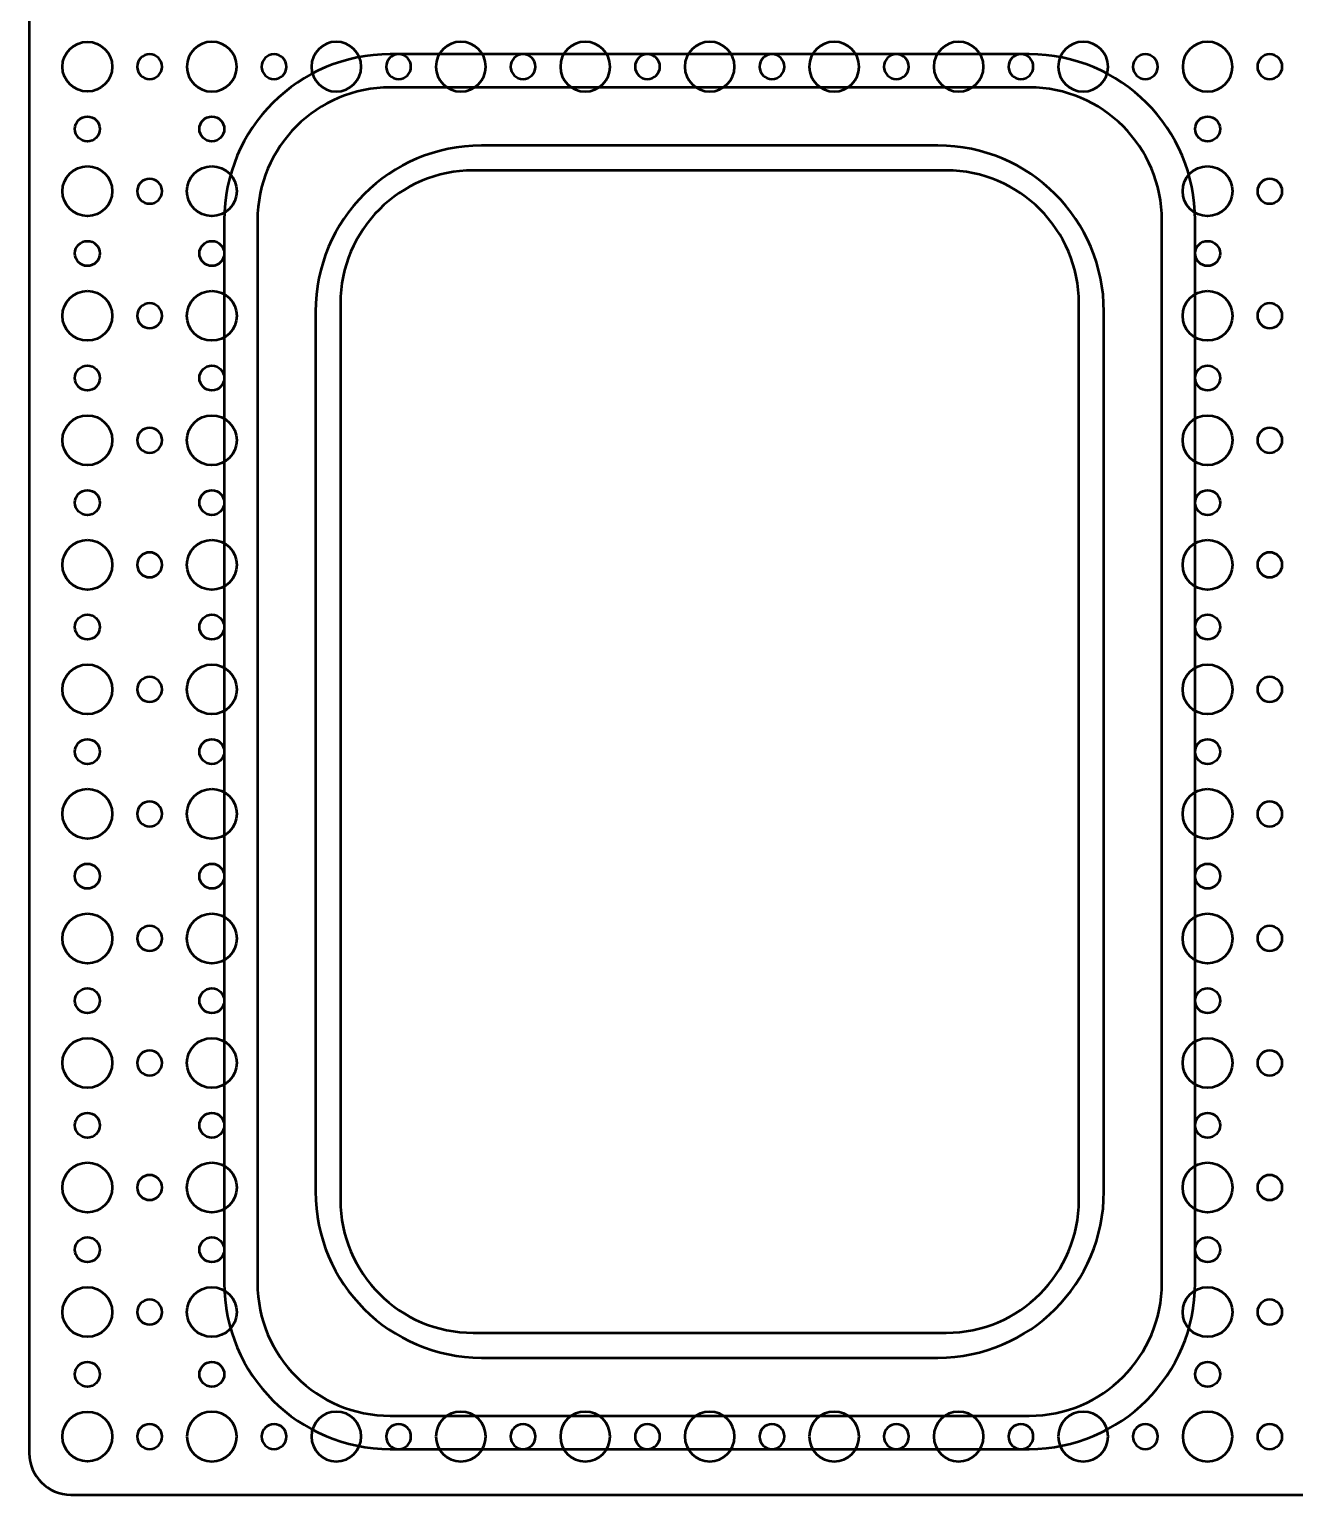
# Model space of a CAD drawing. Header units: centimetres. Extents: x -21.7 to 21.7, y -13.4 to 13.4.
# Drawn here: x -21.7 to -6.45, y -13.45 to 4.2 of the extents above; entities that cross this region are included whole.
import ezdxf

# ---------------------------------------------------------------- set-up
doc = ezdxf.new("R2010")
doc.units = ezdxf.units.CM
doc.header["$MEASUREMENT"] = 0
doc.layers.add('Layer 1', color=7, linetype='Continuous')

msp = doc.modelspace()

# ---------------------------------------------------------------- linework, layer by layer
at = {"layer": 'Layer 1', "lineweight": 53}
for centre, major_axis in [((-20.99997, 3.74999), (0, 0.30001)), ((-20.99998, 3), (0, 0.15)), ((-19.49998, 3), (0, 0.15)), ((-7.49998, 3), (0, 0.15)), ((-20.99997, 2.24999), (0, 0.30001)), ((-19.49997, 2.24999), (0, 0.30001)), ((-7.49997, 2.24999), (0, 0.30001)), ((-20.99998, 1.5), (0, 0.15)), ((-19.49998, 1.5), (0, 0.15)), ((-7.49998, 1.5), (0, 0.15)), ((-20.99997, 0.74999), (0, 0.30001)), ((-19.49997, 0.74999), (0, 0.30001)), ((-7.49997, 0.74999), (0, 0.30001)), ((-20.99998, 0), (0, 0.15)), ((-19.49998, 0), (0, 0.15)), ((-7.49998, 0), (0, 0.15)), ((-20.99997, -0.75001), (0, 0.30001)), ((-19.49997, -0.75001), (0, 0.30001)), ((-7.49997, -0.75001), (0, 0.30001)), ((-20.99998, -1.5), (0, 0.15)), ((-19.49998, -1.5), (0, 0.15)), ((-7.49998, -1.5), (0, 0.15)), ((-20.99997, -2.25001), (0, 0.30001)), ((-19.49997, -2.25001), (0, 0.30001)), ((-7.49997, -2.25001), (0, 0.30001)), ((-20.99998, -3), (0, 0.15)), ((-19.49998, -3), (0, 0.15)), ((-7.49998, -3), (0, 0.15)), ((-20.99997, -3.75001), (0, 0.30001)), ((-19.49997, -3.75001), (0, 0.30001)), ((-7.49997, -3.75001), (0, 0.30001)), ((-20.99998, -4.5), (0, 0.15)), ((-19.49998, -4.5), (0, 0.15)), ((-7.49998, -4.5), (0, 0.15)), ((-20.99997, -5.25001), (0, 0.30001)), ((-19.49997, -5.25001), (0, 0.30001)), ((-7.49997, -5.25001), (0, 0.30001)), ((-20.99998, -6), (0, 0.15)), ((-19.49998, -6), (0, 0.15)), ((-7.49998, -6), (0, 0.15)), ((-20.99997, -6.75001), (0, 0.30001)), ((-19.49997, -6.75001), (0, 0.30001)), ((-7.49997, -6.75001), (0, 0.30001)), ((-20.99998, -7.5), (0, 0.15)), ((-19.49998, -7.5), (0, 0.15)), ((-7.49998, -7.5), (0, 0.15)), ((-20.99997, -8.25001), (0, 0.30001)), ((-19.49997, -8.25001), (0, 0.30001)), ((-7.49997, -8.25001), (0, 0.30001)), ((-20.99998, -9), (0, 0.15)), ((-19.49998, -9), (0, 0.15)), ((-7.49998, -9), (0, 0.15)), ((-20.99997, -9.75001), (0, 0.30001)), ((-19.49997, -9.75001), (0, 0.30001)), ((-7.49997, -9.75001), (0, 0.30001)), ((-20.99998, -10.5), (0, 0.15)), ((-19.49998, -10.5), (0, 0.15)), ((-7.49998, -10.5), (0, 0.15)), ((-20.99997, -11.25001), (0, 0.30001)), ((-19.49997, -11.25001), (0, 0.30001)), ((-7.49997, -11.25001), (0, 0.30001)), ((-20.99998, -12), (0, 0.15)), ((-19.49998, -12), (0, 0.15)), ((-7.49998, -12), (0, 0.15)), ((-20.99997, -12.75001), (0, 0.30001))]:
    msp.add_ellipse(centre, major_axis=major_axis, ratio=1, dxfattribs=at)
for points, knots in [([(-21.7, -12.95), (-21.7, -12.95), (-21.7, 12.95), (-21.7, 12.95), (-21.7, 12.95), (-21.7, 13.22614), (-21.47614, 13.45), (-21.2, 13.45), (-21.2, 13.45), (-21.2, 13.45), (-18.25, 13.45), (-18.25, 13.45), (-18.25, 13.45), (-18.25, 13.45), (-18.25, 8.2), (-18.25, 8.2), (-18.25, 8.2), (-18.25, 7.09543), (-17.35456, 6.2), (-16.25, 6.2), (-16.25, 6.2), (-16.25, 6.2), (-10.75, 6.2), (-10.75, 6.2), (-10.75, 6.2), (-9.64544, 6.2), (-8.75, 7.09543), (-8.75, 8.2), (-8.75, 8.2), (-8.75, 8.2), (-8.75, 13.45), (-8.75, 13.45), (-8.75, 13.45), (-8.75, 13.45), (-4.75, 13.45), (-4.75, 13.45), (-4.75, 13.45), (-4.75, 13.45), (-4.75, 8.2), (-4.75, 8.2), (-4.75, 8.2), (-4.75, 7.09543), (-3.85456, 6.2), (-2.75, 6.2), (-2.75, 6.2), (-2.75, 6.2), (2.75, 6.2), (2.75, 6.2), (2.75, 6.2), (3.85456, 6.2), (4.75, 7.09543), (4.75, 8.2), (4.75, 8.2), (4.75, 8.2), (4.75, 13.45), (4.75, 13.45), (4.75, 13.45), (4.75, 13.45), (8.75, 13.45), (8.75, 13.45), (8.75, 13.45), (8.75, 13.45), (8.75, 8.2), (8.75, 8.2), (8.75, 8.2), (8.75, 7.09543), (9.64544, 6.2), (10.75, 6.2), (10.75, 6.2), (10.75, 6.2), (16.25, 6.2), (16.25, 6.2), (16.25, 6.2), (17.35456, 6.2), (18.25, 7.09543), (18.25, 8.2), (18.25, 8.2), (18.25, 8.2), (18.25, 13.45), (18.25, 13.45), (18.25, 13.45), (18.25, 13.45), (21.2, 13.45), (21.2, 13.45), (21.2, 13.45), (21.47614, 13.45), (21.7, 13.22614), (21.7, 12.95), (21.7, 12.95), (21.7, 12.95), (21.7, -12.95), (21.7, -12.95), (21.7, -12.95), (21.7, -13.22614), (21.47614, -13.45), (21.2, -13.45), (21.2, -13.45), (21.2, -13.45), (-21.2, -13.45), (-21.2, -13.45), (-21.2, -13.45), (-21.47614, -13.45), (-21.7, -13.22614), (-21.7, -12.95)], [0, 0, 0, 0, 0.03703704, 0.03703704, 0.03703704, 0.03703704, 0.07407407, 0.07407407, 0.07407407, 0.07407407, 0.11111111, 0.11111111, 0.11111111, 0.11111111, 0.14814815, 0.14814815, 0.14814815, 0.14814815, 0.18518519, 0.18518519, 0.18518519, 0.18518519, 0.22222222, 0.22222222, 0.22222222, 0.22222222, 0.25925926, 0.25925926, 0.25925926, 0.25925926, 0.2962963, 0.2962963, 0.2962963, 0.2962963, 0.33333333, 0.33333333, 0.33333333, 0.33333333, 0.37037037, 0.37037037, 0.37037037, 0.37037037, 0.40740741, 0.40740741, 0.40740741, 0.40740741, 0.44444444, 0.44444444, 0.44444444, 0.44444444, 0.48148148, 0.48148148, 0.48148148, 0.48148148, 0.51851852, 0.51851852, 0.51851852, 0.51851852, 0.55555556, 0.55555556, 0.55555556, 0.55555556, 0.59259259, 0.59259259, 0.59259259, 0.59259259, 0.62962963, 0.62962963, 0.62962963, 0.62962963, 0.66666667, 0.66666667, 0.66666667, 0.66666667, 0.7037037, 0.7037037, 0.7037037, 0.7037037, 0.74074074, 0.74074074, 0.74074074, 0.74074074, 0.77777778, 0.77777778, 0.77777778, 0.77777778, 0.81481481, 0.81481481, 0.81481481, 0.81481481, 0.85185185, 0.85185185, 0.85185185, 0.85185185, 0.88888889, 0.88888889, 0.88888889, 0.88888889, 0.92592593, 0.92592593, 0.92592593, 0.92592593, 1, 1, 1, 1]), ([(-20.39998, 3.75), (-20.39998, 3.83284), (-20.33282, 3.9), (-20.24998, 3.9), (-20.24998, 3.9), (-20.16714, 3.9), (-20.09998, 3.83284), (-20.09998, 3.75), (-20.09998, 3.75), (-20.09998, 3.66716), (-20.16714, 3.6), (-20.24998, 3.6), (-20.24998, 3.6), (-20.33282, 3.6), (-20.39998, 3.66716), (-20.39998, 3.75)], [0, 0, 0, 0, 0.2, 0.2, 0.2, 0.2, 0.4, 0.4, 0.4, 0.4, 0.6, 0.6, 0.6, 0.6, 1, 1, 1, 1]), ([(-19.79998, 3.75), (-19.79998, 3.91569), (-19.66567, 4.05), (-19.49998, 4.05), (-19.49998, 4.05), (-19.33429, 4.05), (-19.19998, 3.91569), (-19.19998, 3.75), (-19.19998, 3.75), (-19.19998, 3.58431), (-19.33429, 3.45), (-19.49998, 3.45), (-19.49998, 3.45), (-19.66567, 3.45), (-19.79998, 3.58431), (-19.79998, 3.75)], [0, 0, 0, 0, 0.2, 0.2, 0.2, 0.2, 0.4, 0.4, 0.4, 0.4, 0.6, 0.6, 0.6, 0.6, 1, 1, 1, 1]), ([(-18.89998, 3.75), (-18.89998, 3.83284), (-18.83282, 3.9), (-18.74998, 3.9), (-18.74998, 3.9), (-18.66714, 3.9), (-18.59998, 3.83284), (-18.59998, 3.75), (-18.59998, 3.75), (-18.59998, 3.66716), (-18.66714, 3.6), (-18.74998, 3.6), (-18.74998, 3.6), (-18.83282, 3.6), (-18.89998, 3.66716), (-18.89998, 3.75)], [0, 0, 0, 0, 0.2, 0.2, 0.2, 0.2, 0.4, 0.4, 0.4, 0.4, 0.6, 0.6, 0.6, 0.6, 1, 1, 1, 1]), ([(-18.29998, 3.75), (-18.29998, 3.91569), (-18.16567, 4.05), (-17.99998, 4.05), (-17.99998, 4.05), (-17.83429, 4.05), (-17.69998, 3.91569), (-17.69998, 3.75), (-17.69998, 3.75), (-17.69998, 3.58431), (-17.83429, 3.45), (-17.99998, 3.45), (-17.99998, 3.45), (-18.16567, 3.45), (-18.29998, 3.58431), (-18.29998, 3.75)], [0, 0, 0, 0, 0.2, 0.2, 0.2, 0.2, 0.4, 0.4, 0.4, 0.4, 0.6, 0.6, 0.6, 0.6, 1, 1, 1, 1]), ([(-17.39998, 3.75), (-17.39998, 3.83284), (-17.33282, 3.9), (-17.24998, 3.9), (-17.24998, 3.9), (-17.16714, 3.9), (-17.09998, 3.83284), (-17.09998, 3.75), (-17.09998, 3.75), (-17.09998, 3.66716), (-17.16714, 3.6), (-17.24998, 3.6), (-17.24998, 3.6), (-17.33282, 3.6), (-17.39998, 3.66716), (-17.39998, 3.75)], [0, 0, 0, 0, 0.2, 0.2, 0.2, 0.2, 0.4, 0.4, 0.4, 0.4, 0.6, 0.6, 0.6, 0.6, 1, 1, 1, 1]), ([(-16.79998, 3.75), (-16.79998, 3.91569), (-16.66567, 4.05), (-16.49998, 4.05), (-16.49998, 4.05), (-16.33429, 4.05), (-16.19998, 3.91569), (-16.19998, 3.75), (-16.19998, 3.75), (-16.19998, 3.58431), (-16.33429, 3.45), (-16.49998, 3.45), (-16.49998, 3.45), (-16.66567, 3.45), (-16.79998, 3.58431), (-16.79998, 3.75)], [0, 0, 0, 0, 0.2, 0.2, 0.2, 0.2, 0.4, 0.4, 0.4, 0.4, 0.6, 0.6, 0.6, 0.6, 1, 1, 1, 1]), ([(-15.89998, 3.75), (-15.89998, 3.83284), (-15.83282, 3.9), (-15.74998, 3.9), (-15.74998, 3.9), (-15.66714, 3.9), (-15.59998, 3.83284), (-15.59998, 3.75), (-15.59998, 3.75), (-15.59998, 3.66716), (-15.66714, 3.6), (-15.74998, 3.6), (-15.74998, 3.6), (-15.83282, 3.6), (-15.89998, 3.66716), (-15.89998, 3.75)], [0, 0, 0, 0, 0.2, 0.2, 0.2, 0.2, 0.4, 0.4, 0.4, 0.4, 0.6, 0.6, 0.6, 0.6, 1, 1, 1, 1]), ([(-15.29998, 3.75), (-15.29998, 3.91569), (-15.16567, 4.05), (-14.99998, 4.05), (-14.99998, 4.05), (-14.83429, 4.05), (-14.69998, 3.91569), (-14.69998, 3.75), (-14.69998, 3.75), (-14.69998, 3.58431), (-14.83429, 3.45), (-14.99998, 3.45), (-14.99998, 3.45), (-15.16567, 3.45), (-15.29998, 3.58431), (-15.29998, 3.75)], [0, 0, 0, 0, 0.2, 0.2, 0.2, 0.2, 0.4, 0.4, 0.4, 0.4, 0.6, 0.6, 0.6, 0.6, 1, 1, 1, 1]), ([(-14.39998, 3.75), (-14.39998, 3.83284), (-14.33282, 3.9), (-14.24998, 3.9), (-14.24998, 3.9), (-14.16714, 3.9), (-14.09998, 3.83284), (-14.09998, 3.75), (-14.09998, 3.75), (-14.09998, 3.66716), (-14.16714, 3.6), (-14.24998, 3.6), (-14.24998, 3.6), (-14.33282, 3.6), (-14.39998, 3.66716), (-14.39998, 3.75)], [0, 0, 0, 0, 0.2, 0.2, 0.2, 0.2, 0.4, 0.4, 0.4, 0.4, 0.6, 0.6, 0.6, 0.6, 1, 1, 1, 1]), ([(-13.79998, 3.75), (-13.79998, 3.91569), (-13.66567, 4.05), (-13.49998, 4.05), (-13.49998, 4.05), (-13.33429, 4.05), (-13.19998, 3.91569), (-13.19998, 3.75), (-13.19998, 3.75), (-13.19998, 3.58431), (-13.33429, 3.45), (-13.49998, 3.45), (-13.49998, 3.45), (-13.66567, 3.45), (-13.79998, 3.58431), (-13.79998, 3.75)], [0, 0, 0, 0, 0.2, 0.2, 0.2, 0.2, 0.4, 0.4, 0.4, 0.4, 0.6, 0.6, 0.6, 0.6, 1, 1, 1, 1]), ([(-12.89998, 3.75), (-12.89998, 3.83284), (-12.83282, 3.9), (-12.74998, 3.9), (-12.74998, 3.9), (-12.66714, 3.9), (-12.59998, 3.83284), (-12.59998, 3.75), (-12.59998, 3.75), (-12.59998, 3.66716), (-12.66714, 3.6), (-12.74998, 3.6), (-12.74998, 3.6), (-12.83282, 3.6), (-12.89998, 3.66716), (-12.89998, 3.75)], [0, 0, 0, 0, 0.2, 0.2, 0.2, 0.2, 0.4, 0.4, 0.4, 0.4, 0.6, 0.6, 0.6, 0.6, 1, 1, 1, 1]), ([(-12.29998, 3.75), (-12.29998, 3.91569), (-12.16567, 4.05), (-11.99998, 4.05), (-11.99998, 4.05), (-11.83429, 4.05), (-11.69998, 3.91569), (-11.69998, 3.75), (-11.69998, 3.75), (-11.69998, 3.58431), (-11.83429, 3.45), (-11.99998, 3.45), (-11.99998, 3.45), (-12.16567, 3.45), (-12.29998, 3.58431), (-12.29998, 3.75)], [0, 0, 0, 0, 0.2, 0.2, 0.2, 0.2, 0.4, 0.4, 0.4, 0.4, 0.6, 0.6, 0.6, 0.6, 1, 1, 1, 1]), ([(-11.39998, 3.75), (-11.39998, 3.83284), (-11.33282, 3.9), (-11.24998, 3.9), (-11.24998, 3.9), (-11.16714, 3.9), (-11.09998, 3.83284), (-11.09998, 3.75), (-11.09998, 3.75), (-11.09998, 3.66716), (-11.16714, 3.6), (-11.24998, 3.6), (-11.24998, 3.6), (-11.33282, 3.6), (-11.39998, 3.66716), (-11.39998, 3.75)], [0, 0, 0, 0, 0.2, 0.2, 0.2, 0.2, 0.4, 0.4, 0.4, 0.4, 0.6, 0.6, 0.6, 0.6, 1, 1, 1, 1]), ([(-10.79998, 3.75), (-10.79998, 3.91569), (-10.66567, 4.05), (-10.49998, 4.05), (-10.49998, 4.05), (-10.33429, 4.05), (-10.19998, 3.91569), (-10.19998, 3.75), (-10.19998, 3.75), (-10.19998, 3.58431), (-10.33429, 3.45), (-10.49998, 3.45), (-10.49998, 3.45), (-10.66567, 3.45), (-10.79998, 3.58431), (-10.79998, 3.75)], [0, 0, 0, 0, 0.2, 0.2, 0.2, 0.2, 0.4, 0.4, 0.4, 0.4, 0.6, 0.6, 0.6, 0.6, 1, 1, 1, 1]), ([(-9.89998, 3.75), (-9.89998, 3.83284), (-9.83282, 3.9), (-9.74998, 3.9), (-9.74998, 3.9), (-9.66714, 3.9), (-9.59998, 3.83284), (-9.59998, 3.75), (-9.59998, 3.75), (-9.59998, 3.66716), (-9.66714, 3.6), (-9.74998, 3.6), (-9.74998, 3.6), (-9.83282, 3.6), (-9.89998, 3.66716), (-9.89998, 3.75)], [0, 0, 0, 0, 0.2, 0.2, 0.2, 0.2, 0.4, 0.4, 0.4, 0.4, 0.6, 0.6, 0.6, 0.6, 1, 1, 1, 1]), ([(-9.29998, 3.75), (-9.29998, 3.91569), (-9.16567, 4.05), (-8.99998, 4.05), (-8.99998, 4.05), (-8.83429, 4.05), (-8.69998, 3.91569), (-8.69998, 3.75), (-8.69998, 3.75), (-8.69998, 3.58431), (-8.83429, 3.45), (-8.99998, 3.45), (-8.99998, 3.45), (-9.16567, 3.45), (-9.29998, 3.58431), (-9.29998, 3.75)], [0, 0, 0, 0, 0.2, 0.2, 0.2, 0.2, 0.4, 0.4, 0.4, 0.4, 0.6, 0.6, 0.6, 0.6, 1, 1, 1, 1]), ([(-8.39998, 3.75), (-8.39998, 3.83284), (-8.33282, 3.9), (-8.24998, 3.9), (-8.24998, 3.9), (-8.16714, 3.9), (-8.09998, 3.83284), (-8.09998, 3.75), (-8.09998, 3.75), (-8.09998, 3.66716), (-8.16714, 3.6), (-8.24998, 3.6), (-8.24998, 3.6), (-8.33282, 3.6), (-8.39998, 3.66716), (-8.39998, 3.75)], [0, 0, 0, 0, 0.2, 0.2, 0.2, 0.2, 0.4, 0.4, 0.4, 0.4, 0.6, 0.6, 0.6, 0.6, 1, 1, 1, 1]), ([(-7.79998, 3.75), (-7.79998, 3.91569), (-7.66567, 4.05), (-7.49998, 4.05), (-7.49998, 4.05), (-7.33429, 4.05), (-7.19998, 3.91569), (-7.19998, 3.75), (-7.19998, 3.75), (-7.19998, 3.58431), (-7.33429, 3.45), (-7.49998, 3.45), (-7.49998, 3.45), (-7.66567, 3.45), (-7.79998, 3.58431), (-7.79998, 3.75)], [0, 0, 0, 0, 0.2, 0.2, 0.2, 0.2, 0.4, 0.4, 0.4, 0.4, 0.6, 0.6, 0.6, 0.6, 1, 1, 1, 1]), ([(-6.89998, 3.75), (-6.89998, 3.83284), (-6.83282, 3.9), (-6.74998, 3.9), (-6.74998, 3.9), (-6.66714, 3.9), (-6.59998, 3.83284), (-6.59998, 3.75), (-6.59998, 3.75), (-6.59998, 3.66716), (-6.66714, 3.6), (-6.74998, 3.6), (-6.74998, 3.6), (-6.83282, 3.6), (-6.89998, 3.66716), (-6.89998, 3.75)], [0, 0, 0, 0, 0.2, 0.2, 0.2, 0.2, 0.4, 0.4, 0.4, 0.4, 0.6, 0.6, 0.6, 0.6, 1, 1, 1, 1]), ([(-10.75, -11.8), (-10.75, -11.8), (-16.25, -11.8), (-16.25, -11.8), (-16.25, -11.8), (-17.35456, -11.8), (-18.25, -10.90457), (-18.25, -9.8), (-18.25, -9.8), (-18.25, -9.8), (-18.25, 0.8), (-18.25, 0.8), (-18.25, 0.8), (-18.25, 1.90457), (-17.35456, 2.8), (-16.25, 2.8), (-16.25, 2.8), (-16.25, 2.8), (-10.75, 2.8), (-10.75, 2.8), (-10.75, 2.8), (-9.64544, 2.8), (-8.75, 1.90457), (-8.75, 0.8), (-8.75, 0.8), (-8.75, 0.8), (-8.75, -9.8), (-8.75, -9.8), (-8.75, -9.8), (-8.75, -10.90457), (-9.64544, -11.8), (-10.75, -11.8)], [0, 0, 0, 0, 0.11111111, 0.11111111, 0.11111111, 0.11111111, 0.22222222, 0.22222222, 0.22222222, 0.22222222, 0.33333333, 0.33333333, 0.33333333, 0.33333333, 0.44444444, 0.44444444, 0.44444444, 0.44444444, 0.55555556, 0.55555556, 0.55555556, 0.55555556, 0.66666667, 0.66666667, 0.66666667, 0.66666667, 0.77777778, 0.77777778, 0.77777778, 0.77777778, 1, 1, 1, 1]), ([(-20.24998, 2.1), (-20.33282, 2.1), (-20.39998, 2.16716), (-20.39998, 2.25), (-20.39998, 2.25), (-20.39998, 2.33284), (-20.33282, 2.4), (-20.24998, 2.4), (-20.24998, 2.4), (-20.16714, 2.4), (-20.09998, 2.33284), (-20.09998, 2.25), (-20.09998, 2.25), (-20.09998, 2.16716), (-20.16714, 2.1), (-20.24998, 2.1)], [0, 0, 0, 0, 0.2, 0.2, 0.2, 0.2, 0.4, 0.4, 0.4, 0.4, 0.6, 0.6, 0.6, 0.6, 1, 1, 1, 1]), ([(-6.74998, 2.1), (-6.83282, 2.1), (-6.89998, 2.16716), (-6.89998, 2.25), (-6.89998, 2.25), (-6.89998, 2.33284), (-6.83282, 2.4), (-6.74998, 2.4), (-6.74998, 2.4), (-6.66714, 2.4), (-6.59998, 2.33284), (-6.59998, 2.25), (-6.59998, 2.25), (-6.59998, 2.16716), (-6.66714, 2.1), (-6.74998, 2.1)], [0, 0, 0, 0, 0.2, 0.2, 0.2, 0.2, 0.4, 0.4, 0.4, 0.4, 0.6, 0.6, 0.6, 0.6, 1, 1, 1, 1]), ([(-20.24998, 0.6), (-20.33282, 0.6), (-20.39998, 0.66716), (-20.39998, 0.75), (-20.39998, 0.75), (-20.39998, 0.83284), (-20.33282, 0.9), (-20.24998, 0.9), (-20.24998, 0.9), (-20.16714, 0.9), (-20.09998, 0.83284), (-20.09998, 0.75), (-20.09998, 0.75), (-20.09998, 0.66716), (-20.16714, 0.6), (-20.24998, 0.6)], [0, 0, 0, 0, 0.2, 0.2, 0.2, 0.2, 0.4, 0.4, 0.4, 0.4, 0.6, 0.6, 0.6, 0.6, 1, 1, 1, 1]), ([(-6.74998, 0.6), (-6.83282, 0.6), (-6.89998, 0.66716), (-6.89998, 0.75), (-6.89998, 0.75), (-6.89998, 0.83284), (-6.83282, 0.9), (-6.74998, 0.9), (-6.74998, 0.9), (-6.66714, 0.9), (-6.59998, 0.83284), (-6.59998, 0.75), (-6.59998, 0.75), (-6.59998, 0.66716), (-6.66714, 0.6), (-6.74998, 0.6)], [0, 0, 0, 0, 0.2, 0.2, 0.2, 0.2, 0.4, 0.4, 0.4, 0.4, 0.6, 0.6, 0.6, 0.6, 1, 1, 1, 1]), ([(-20.24998, -0.9), (-20.33282, -0.9), (-20.39998, -0.83284), (-20.39998, -0.75), (-20.39998, -0.75), (-20.39998, -0.66716), (-20.33282, -0.6), (-20.24998, -0.6), (-20.24998, -0.6), (-20.16714, -0.6), (-20.09998, -0.66716), (-20.09998, -0.75), (-20.09998, -0.75), (-20.09998, -0.83284), (-20.16714, -0.9), (-20.24998, -0.9)], [0, 0, 0, 0, 0.2, 0.2, 0.2, 0.2, 0.4, 0.4, 0.4, 0.4, 0.6, 0.6, 0.6, 0.6, 1, 1, 1, 1]), ([(-6.74998, -0.9), (-6.83282, -0.9), (-6.89998, -0.83284), (-6.89998, -0.75), (-6.89998, -0.75), (-6.89998, -0.66716), (-6.83282, -0.6), (-6.74998, -0.6), (-6.74998, -0.6), (-6.66714, -0.6), (-6.59998, -0.66716), (-6.59998, -0.75), (-6.59998, -0.75), (-6.59998, -0.83284), (-6.66714, -0.9), (-6.74998, -0.9)], [0, 0, 0, 0, 0.2, 0.2, 0.2, 0.2, 0.4, 0.4, 0.4, 0.4, 0.6, 0.6, 0.6, 0.6, 1, 1, 1, 1]), ([(-20.24998, -2.4), (-20.33282, -2.4), (-20.39998, -2.33284), (-20.39998, -2.25), (-20.39998, -2.25), (-20.39998, -2.16716), (-20.33282, -2.1), (-20.24998, -2.1), (-20.24998, -2.1), (-20.16714, -2.1), (-20.09998, -2.16716), (-20.09998, -2.25), (-20.09998, -2.25), (-20.09998, -2.33284), (-20.16714, -2.4), (-20.24998, -2.4)], [0, 0, 0, 0, 0.2, 0.2, 0.2, 0.2, 0.4, 0.4, 0.4, 0.4, 0.6, 0.6, 0.6, 0.6, 1, 1, 1, 1]), ([(-6.74998, -2.4), (-6.83282, -2.4), (-6.89998, -2.33284), (-6.89998, -2.25), (-6.89998, -2.25), (-6.89998, -2.16716), (-6.83282, -2.1), (-6.74998, -2.1), (-6.74998, -2.1), (-6.66714, -2.1), (-6.59998, -2.16716), (-6.59998, -2.25), (-6.59998, -2.25), (-6.59998, -2.33284), (-6.66714, -2.4), (-6.74998, -2.4)], [0, 0, 0, 0, 0.2, 0.2, 0.2, 0.2, 0.4, 0.4, 0.4, 0.4, 0.6, 0.6, 0.6, 0.6, 1, 1, 1, 1]), ([(-20.24998, -3.9), (-20.33282, -3.9), (-20.39998, -3.83284), (-20.39998, -3.75), (-20.39998, -3.75), (-20.39998, -3.66716), (-20.33282, -3.6), (-20.24998, -3.6), (-20.24998, -3.6), (-20.16714, -3.6), (-20.09998, -3.66716), (-20.09998, -3.75), (-20.09998, -3.75), (-20.09998, -3.83284), (-20.16714, -3.9), (-20.24998, -3.9)], [0, 0, 0, 0, 0.2, 0.2, 0.2, 0.2, 0.4, 0.4, 0.4, 0.4, 0.6, 0.6, 0.6, 0.6, 1, 1, 1, 1]), ([(-6.74998, -3.9), (-6.83282, -3.9), (-6.89998, -3.83284), (-6.89998, -3.75), (-6.89998, -3.75), (-6.89998, -3.66716), (-6.83282, -3.6), (-6.74998, -3.6), (-6.74998, -3.6), (-6.66714, -3.6), (-6.59998, -3.66716), (-6.59998, -3.75), (-6.59998, -3.75), (-6.59998, -3.83284), (-6.66714, -3.9), (-6.74998, -3.9)], [0, 0, 0, 0, 0.2, 0.2, 0.2, 0.2, 0.4, 0.4, 0.4, 0.4, 0.6, 0.6, 0.6, 0.6, 1, 1, 1, 1]), ([(-20.24998, -5.4), (-20.33282, -5.4), (-20.39998, -5.33284), (-20.39998, -5.25), (-20.39998, -5.25), (-20.39998, -5.16716), (-20.33282, -5.1), (-20.24998, -5.1), (-20.24998, -5.1), (-20.16714, -5.1), (-20.09998, -5.16716), (-20.09998, -5.25), (-20.09998, -5.25), (-20.09998, -5.33284), (-20.16714, -5.4), (-20.24998, -5.4)], [0, 0, 0, 0, 0.2, 0.2, 0.2, 0.2, 0.4, 0.4, 0.4, 0.4, 0.6, 0.6, 0.6, 0.6, 1, 1, 1, 1]), ([(-6.74998, -5.4), (-6.83282, -5.4), (-6.89998, -5.33284), (-6.89998, -5.25), (-6.89998, -5.25), (-6.89998, -5.16716), (-6.83282, -5.1), (-6.74998, -5.1), (-6.74998, -5.1), (-6.66714, -5.1), (-6.59998, -5.16716), (-6.59998, -5.25), (-6.59998, -5.25), (-6.59998, -5.33284), (-6.66714, -5.4), (-6.74998, -5.4)], [0, 0, 0, 0, 0.2, 0.2, 0.2, 0.2, 0.4, 0.4, 0.4, 0.4, 0.6, 0.6, 0.6, 0.6, 1, 1, 1, 1]), ([(-20.24998, -6.9), (-20.33282, -6.9), (-20.39998, -6.83284), (-20.39998, -6.75), (-20.39998, -6.75), (-20.39998, -6.66716), (-20.33282, -6.6), (-20.24998, -6.6), (-20.24998, -6.6), (-20.16714, -6.6), (-20.09998, -6.66716), (-20.09998, -6.75), (-20.09998, -6.75), (-20.09998, -6.83284), (-20.16714, -6.9), (-20.24998, -6.9)], [0, 0, 0, 0, 0.2, 0.2, 0.2, 0.2, 0.4, 0.4, 0.4, 0.4, 0.6, 0.6, 0.6, 0.6, 1, 1, 1, 1]), ([(-6.74998, -6.9), (-6.83282, -6.9), (-6.89998, -6.83284), (-6.89998, -6.75), (-6.89998, -6.75), (-6.89998, -6.66716), (-6.83282, -6.6), (-6.74998, -6.6), (-6.74998, -6.6), (-6.66714, -6.6), (-6.59998, -6.66716), (-6.59998, -6.75), (-6.59998, -6.75), (-6.59998, -6.83284), (-6.66714, -6.9), (-6.74998, -6.9)], [0, 0, 0, 0, 0.2, 0.2, 0.2, 0.2, 0.4, 0.4, 0.4, 0.4, 0.6, 0.6, 0.6, 0.6, 1, 1, 1, 1]), ([(-20.24998, -8.4), (-20.33282, -8.4), (-20.39998, -8.33284), (-20.39998, -8.25), (-20.39998, -8.25), (-20.39998, -8.16716), (-20.33282, -8.1), (-20.24998, -8.1), (-20.24998, -8.1), (-20.16714, -8.1), (-20.09998, -8.16716), (-20.09998, -8.25), (-20.09998, -8.25), (-20.09998, -8.33284), (-20.16714, -8.4), (-20.24998, -8.4)], [0, 0, 0, 0, 0.2, 0.2, 0.2, 0.2, 0.4, 0.4, 0.4, 0.4, 0.6, 0.6, 0.6, 0.6, 1, 1, 1, 1]), ([(-6.74998, -8.4), (-6.83282, -8.4), (-6.89998, -8.33284), (-6.89998, -8.25), (-6.89998, -8.25), (-6.89998, -8.16716), (-6.83282, -8.1), (-6.74998, -8.1), (-6.74998, -8.1), (-6.66714, -8.1), (-6.59998, -8.16716), (-6.59998, -8.25), (-6.59998, -8.25), (-6.59998, -8.33284), (-6.66714, -8.4), (-6.74998, -8.4)], [0, 0, 0, 0, 0.2, 0.2, 0.2, 0.2, 0.4, 0.4, 0.4, 0.4, 0.6, 0.6, 0.6, 0.6, 1, 1, 1, 1]), ([(-20.24998, -9.9), (-20.33282, -9.9), (-20.39998, -9.83284), (-20.39998, -9.75), (-20.39998, -9.75), (-20.39998, -9.66716), (-20.33282, -9.6), (-20.24998, -9.6), (-20.24998, -9.6), (-20.16714, -9.6), (-20.09998, -9.66716), (-20.09998, -9.75), (-20.09998, -9.75), (-20.09998, -9.83284), (-20.16714, -9.9), (-20.24998, -9.9)], [0, 0, 0, 0, 0.2, 0.2, 0.2, 0.2, 0.4, 0.4, 0.4, 0.4, 0.6, 0.6, 0.6, 0.6, 1, 1, 1, 1]), ([(-6.74998, -9.9), (-6.83282, -9.9), (-6.89998, -9.83284), (-6.89998, -9.75), (-6.89998, -9.75), (-6.89998, -9.66716), (-6.83282, -9.6), (-6.74998, -9.6), (-6.74998, -9.6), (-6.66714, -9.6), (-6.59998, -9.66716), (-6.59998, -9.75), (-6.59998, -9.75), (-6.59998, -9.83284), (-6.66714, -9.9), (-6.74998, -9.9)], [0, 0, 0, 0, 0.2, 0.2, 0.2, 0.2, 0.4, 0.4, 0.4, 0.4, 0.6, 0.6, 0.6, 0.6, 1, 1, 1, 1]), ([(-20.24998, -11.4), (-20.33282, -11.4), (-20.39998, -11.33284), (-20.39998, -11.25), (-20.39998, -11.25), (-20.39998, -11.16716), (-20.33282, -11.1), (-20.24998, -11.1), (-20.24998, -11.1), (-20.16714, -11.1), (-20.09998, -11.16716), (-20.09998, -11.25), (-20.09998, -11.25), (-20.09998, -11.33284), (-20.16714, -11.4), (-20.24998, -11.4)], [0, 0, 0, 0, 0.2, 0.2, 0.2, 0.2, 0.4, 0.4, 0.4, 0.4, 0.6, 0.6, 0.6, 0.6, 1, 1, 1, 1]), ([(-6.74998, -11.4), (-6.83282, -11.4), (-6.89998, -11.33284), (-6.89998, -11.25), (-6.89998, -11.25), (-6.89998, -11.16716), (-6.83282, -11.1), (-6.74998, -11.1), (-6.74998, -11.1), (-6.66714, -11.1), (-6.59998, -11.16716), (-6.59998, -11.25), (-6.59998, -11.25), (-6.59998, -11.33284), (-6.66714, -11.4), (-6.74998, -11.4)], [0, 0, 0, 0, 0.2, 0.2, 0.2, 0.2, 0.4, 0.4, 0.4, 0.4, 0.6, 0.6, 0.6, 0.6, 1, 1, 1, 1]), ([(-19.79998, -12.75), (-19.79998, -12.58431), (-19.66567, -12.45), (-19.49998, -12.45), (-19.49998, -12.45), (-19.33429, -12.45), (-19.19998, -12.58431), (-19.19998, -12.75), (-19.19998, -12.75), (-19.19998, -12.91569), (-19.33429, -13.05), (-19.49998, -13.05), (-19.49998, -13.05), (-19.66567, -13.05), (-19.79998, -12.91569), (-19.79998, -12.75)], [0, 0, 0, 0, 0.2, 0.2, 0.2, 0.2, 0.4, 0.4, 0.4, 0.4, 0.6, 0.6, 0.6, 0.6, 1, 1, 1, 1]), ([(-18.29998, -12.75), (-18.29998, -12.58431), (-18.16567, -12.45), (-17.99998, -12.45), (-17.99998, -12.45), (-17.83429, -12.45), (-17.69998, -12.58431), (-17.69998, -12.75), (-17.69998, -12.75), (-17.69998, -12.91569), (-17.83429, -13.05), (-17.99998, -13.05), (-17.99998, -13.05), (-18.16567, -13.05), (-18.29998, -12.91569), (-18.29998, -12.75)], [0, 0, 0, 0, 0.2, 0.2, 0.2, 0.2, 0.4, 0.4, 0.4, 0.4, 0.6, 0.6, 0.6, 0.6, 1, 1, 1, 1]), ([(-16.79998, -12.75), (-16.79998, -12.58431), (-16.66567, -12.45), (-16.49998, -12.45), (-16.49998, -12.45), (-16.33429, -12.45), (-16.19998, -12.58431), (-16.19998, -12.75), (-16.19998, -12.75), (-16.19998, -12.91569), (-16.33429, -13.05), (-16.49998, -13.05), (-16.49998, -13.05), (-16.66567, -13.05), (-16.79998, -12.91569), (-16.79998, -12.75)], [0, 0, 0, 0, 0.2, 0.2, 0.2, 0.2, 0.4, 0.4, 0.4, 0.4, 0.6, 0.6, 0.6, 0.6, 1, 1, 1, 1]), ([(-15.29998, -12.75), (-15.29998, -12.58431), (-15.16567, -12.45), (-14.99998, -12.45), (-14.99998, -12.45), (-14.83429, -12.45), (-14.69998, -12.58431), (-14.69998, -12.75), (-14.69998, -12.75), (-14.69998, -12.91569), (-14.83429, -13.05), (-14.99998, -13.05), (-14.99998, -13.05), (-15.16567, -13.05), (-15.29998, -12.91569), (-15.29998, -12.75)], [0, 0, 0, 0, 0.2, 0.2, 0.2, 0.2, 0.4, 0.4, 0.4, 0.4, 0.6, 0.6, 0.6, 0.6, 1, 1, 1, 1]), ([(-13.79998, -12.75), (-13.79998, -12.58431), (-13.66567, -12.45), (-13.49998, -12.45), (-13.49998, -12.45), (-13.33429, -12.45), (-13.19998, -12.58431), (-13.19998, -12.75), (-13.19998, -12.75), (-13.19998, -12.91569), (-13.33429, -13.05), (-13.49998, -13.05), (-13.49998, -13.05), (-13.66567, -13.05), (-13.79998, -12.91569), (-13.79998, -12.75)], [0, 0, 0, 0, 0.2, 0.2, 0.2, 0.2, 0.4, 0.4, 0.4, 0.4, 0.6, 0.6, 0.6, 0.6, 1, 1, 1, 1]), ([(-12.29998, -12.75), (-12.29998, -12.58431), (-12.16567, -12.45), (-11.99998, -12.45), (-11.99998, -12.45), (-11.83429, -12.45), (-11.69998, -12.58431), (-11.69998, -12.75), (-11.69998, -12.75), (-11.69998, -12.91569), (-11.83429, -13.05), (-11.99998, -13.05), (-11.99998, -13.05), (-12.16567, -13.05), (-12.29998, -12.91569), (-12.29998, -12.75)], [0, 0, 0, 0, 0.2, 0.2, 0.2, 0.2, 0.4, 0.4, 0.4, 0.4, 0.6, 0.6, 0.6, 0.6, 1, 1, 1, 1]), ([(-10.79998, -12.75), (-10.79998, -12.58431), (-10.66567, -12.45), (-10.49998, -12.45), (-10.49998, -12.45), (-10.33429, -12.45), (-10.19998, -12.58431), (-10.19998, -12.75), (-10.19998, -12.75), (-10.19998, -12.91569), (-10.33429, -13.05), (-10.49998, -13.05), (-10.49998, -13.05), (-10.66567, -13.05), (-10.79998, -12.91569), (-10.79998, -12.75)], [0, 0, 0, 0, 0.2, 0.2, 0.2, 0.2, 0.4, 0.4, 0.4, 0.4, 0.6, 0.6, 0.6, 0.6, 1, 1, 1, 1]), ([(-9.29998, -12.75), (-9.29998, -12.58431), (-9.16567, -12.45), (-8.99998, -12.45), (-8.99998, -12.45), (-8.83429, -12.45), (-8.69998, -12.58431), (-8.69998, -12.75), (-8.69998, -12.75), (-8.69998, -12.91569), (-8.83429, -13.05), (-8.99998, -13.05), (-8.99998, -13.05), (-9.16567, -13.05), (-9.29998, -12.91569), (-9.29998, -12.75)], [0, 0, 0, 0, 0.2, 0.2, 0.2, 0.2, 0.4, 0.4, 0.4, 0.4, 0.6, 0.6, 0.6, 0.6, 1, 1, 1, 1]), ([(-7.79998, -12.75), (-7.79998, -12.58431), (-7.66567, -12.45), (-7.49998, -12.45), (-7.49998, -12.45), (-7.33429, -12.45), (-7.19998, -12.58431), (-7.19998, -12.75), (-7.19998, -12.75), (-7.19998, -12.91569), (-7.33429, -13.05), (-7.49998, -13.05), (-7.49998, -13.05), (-7.66567, -13.05), (-7.79998, -12.91569), (-7.79998, -12.75)], [0, 0, 0, 0, 0.2, 0.2, 0.2, 0.2, 0.4, 0.4, 0.4, 0.4, 0.6, 0.6, 0.6, 0.6, 1, 1, 1, 1]), ([(-20.39998, -12.75), (-20.39998, -12.66716), (-20.33282, -12.6), (-20.24998, -12.6), (-20.24998, -12.6), (-20.16714, -12.6), (-20.09998, -12.66716), (-20.09998, -12.75), (-20.09998, -12.75), (-20.09998, -12.83284), (-20.16714, -12.9), (-20.24998, -12.9), (-20.24998, -12.9), (-20.33282, -12.9), (-20.39998, -12.83284), (-20.39998, -12.75)], [0, 0, 0, 0, 0.2, 0.2, 0.2, 0.2, 0.4, 0.4, 0.4, 0.4, 0.6, 0.6, 0.6, 0.6, 1, 1, 1, 1]), ([(-18.89998, -12.75), (-18.89998, -12.66716), (-18.83282, -12.6), (-18.74998, -12.6), (-18.74998, -12.6), (-18.66714, -12.6), (-18.59998, -12.66716), (-18.59998, -12.75), (-18.59998, -12.75), (-18.59998, -12.83284), (-18.66714, -12.9), (-18.74998, -12.9), (-18.74998, -12.9), (-18.83282, -12.9), (-18.89998, -12.83284), (-18.89998, -12.75)], [0, 0, 0, 0, 0.2, 0.2, 0.2, 0.2, 0.4, 0.4, 0.4, 0.4, 0.6, 0.6, 0.6, 0.6, 1, 1, 1, 1]), ([(-17.39998, -12.75), (-17.39998, -12.66716), (-17.33282, -12.6), (-17.24998, -12.6), (-17.24998, -12.6), (-17.16714, -12.6), (-17.09998, -12.66716), (-17.09998, -12.75), (-17.09998, -12.75), (-17.09998, -12.83284), (-17.16714, -12.9), (-17.24998, -12.9), (-17.24998, -12.9), (-17.33282, -12.9), (-17.39998, -12.83284), (-17.39998, -12.75)], [0, 0, 0, 0, 0.2, 0.2, 0.2, 0.2, 0.4, 0.4, 0.4, 0.4, 0.6, 0.6, 0.6, 0.6, 1, 1, 1, 1]), ([(-15.89998, -12.75), (-15.89998, -12.66716), (-15.83282, -12.6), (-15.74998, -12.6), (-15.74998, -12.6), (-15.66714, -12.6), (-15.59998, -12.66716), (-15.59998, -12.75), (-15.59998, -12.75), (-15.59998, -12.83284), (-15.66714, -12.9), (-15.74998, -12.9), (-15.74998, -12.9), (-15.83282, -12.9), (-15.89998, -12.83284), (-15.89998, -12.75)], [0, 0, 0, 0, 0.2, 0.2, 0.2, 0.2, 0.4, 0.4, 0.4, 0.4, 0.6, 0.6, 0.6, 0.6, 1, 1, 1, 1]), ([(-14.39998, -12.75), (-14.39998, -12.66716), (-14.33282, -12.6), (-14.24998, -12.6), (-14.24998, -12.6), (-14.16714, -12.6), (-14.09998, -12.66716), (-14.09998, -12.75), (-14.09998, -12.75), (-14.09998, -12.83284), (-14.16714, -12.9), (-14.24998, -12.9), (-14.24998, -12.9), (-14.33282, -12.9), (-14.39998, -12.83284), (-14.39998, -12.75)], [0, 0, 0, 0, 0.2, 0.2, 0.2, 0.2, 0.4, 0.4, 0.4, 0.4, 0.6, 0.6, 0.6, 0.6, 1, 1, 1, 1]), ([(-12.89998, -12.75), (-12.89998, -12.66716), (-12.83282, -12.6), (-12.74998, -12.6), (-12.74998, -12.6), (-12.66714, -12.6), (-12.59998, -12.66716), (-12.59998, -12.75), (-12.59998, -12.75), (-12.59998, -12.83284), (-12.66714, -12.9), (-12.74998, -12.9), (-12.74998, -12.9), (-12.83282, -12.9), (-12.89998, -12.83284), (-12.89998, -12.75)], [0, 0, 0, 0, 0.2, 0.2, 0.2, 0.2, 0.4, 0.4, 0.4, 0.4, 0.6, 0.6, 0.6, 0.6, 1, 1, 1, 1]), ([(-11.39998, -12.75), (-11.39998, -12.66716), (-11.33282, -12.6), (-11.24998, -12.6), (-11.24998, -12.6), (-11.16714, -12.6), (-11.09998, -12.66716), (-11.09998, -12.75), (-11.09998, -12.75), (-11.09998, -12.83284), (-11.16714, -12.9), (-11.24998, -12.9), (-11.24998, -12.9), (-11.33282, -12.9), (-11.39998, -12.83284), (-11.39998, -12.75)], [0, 0, 0, 0, 0.2, 0.2, 0.2, 0.2, 0.4, 0.4, 0.4, 0.4, 0.6, 0.6, 0.6, 0.6, 1, 1, 1, 1]), ([(-9.89998, -12.75), (-9.89998, -12.66716), (-9.83282, -12.6), (-9.74998, -12.6), (-9.74998, -12.6), (-9.66714, -12.6), (-9.59998, -12.66716), (-9.59998, -12.75), (-9.59998, -12.75), (-9.59998, -12.83284), (-9.66714, -12.9), (-9.74998, -12.9), (-9.74998, -12.9), (-9.83282, -12.9), (-9.89998, -12.83284), (-9.89998, -12.75)], [0, 0, 0, 0, 0.2, 0.2, 0.2, 0.2, 0.4, 0.4, 0.4, 0.4, 0.6, 0.6, 0.6, 0.6, 1, 1, 1, 1]), ([(-8.39998, -12.75), (-8.39998, -12.66716), (-8.33282, -12.6), (-8.24998, -12.6), (-8.24998, -12.6), (-8.16714, -12.6), (-8.09998, -12.66716), (-8.09998, -12.75), (-8.09998, -12.75), (-8.09998, -12.83284), (-8.16714, -12.9), (-8.24998, -12.9), (-8.24998, -12.9), (-8.33282, -12.9), (-8.39998, -12.83284), (-8.39998, -12.75)], [0, 0, 0, 0, 0.2, 0.2, 0.2, 0.2, 0.4, 0.4, 0.4, 0.4, 0.6, 0.6, 0.6, 0.6, 1, 1, 1, 1]), ([(-6.89998, -12.75), (-6.89998, -12.66716), (-6.83282, -12.6), (-6.74998, -12.6), (-6.74998, -12.6), (-6.66714, -12.6), (-6.59998, -12.66716), (-6.59998, -12.75), (-6.59998, -12.75), (-6.59998, -12.83284), (-6.66714, -12.9), (-6.74998, -12.9), (-6.74998, -12.9), (-6.83282, -12.9), (-6.89998, -12.83284), (-6.89998, -12.75)], [0, 0, 0, 0, 0.2, 0.2, 0.2, 0.2, 0.4, 0.4, 0.4, 0.4, 0.6, 0.6, 0.6, 0.6, 1, 1, 1, 1])]:
    msp.add_open_spline(points, degree=3, knots=knots, dxfattribs=at)
at = {"layer": 'Layer 1', "color": 4, "lineweight": 53}
for points in [[(-9.65, -12.9), (-9.65, -12.9), (-17.35, -12.9), (-17.35, -12.9), (-17.35, -12.9), (-18.45456, -12.9), (-19.35, -12.00457), (-19.35, -10.9), (-19.35, -10.9), (-19.35, -10.9), (-19.35, 1.9), (-19.35, 1.9), (-19.35, 1.9), (-19.35, 3.00457), (-18.45456, 3.9), (-17.35, 3.9), (-17.35, 3.9), (-17.35, 3.9), (-9.65, 3.9), (-9.65, 3.9), (-9.65, 3.9), (-8.54544, 3.9), (-7.65, 3.00457), (-7.65, 1.9), (-7.65, 1.9), (-7.65, 1.9), (-7.65, -10.9), (-7.65, -10.9), (-7.65, -10.9), (-7.65, -12.00457), (-8.54544, -12.9), (-9.65, -12.9)], [(-9.65, -12.5), (-9.65, -12.5), (-17.35, -12.5), (-17.35, -12.5), (-17.35, -12.5), (-18.23365, -12.5), (-18.95, -11.78365), (-18.95, -10.9), (-18.95, -10.9), (-18.95, -10.9), (-18.95, 1.9), (-18.95, 1.9), (-18.95, 1.9), (-18.95, 2.78365), (-18.23365, 3.5), (-17.35, 3.5), (-17.35, 3.5), (-17.35, 3.5), (-9.65, 3.5), (-9.65, 3.5), (-9.65, 3.5), (-8.76635, 3.5), (-8.05, 2.78365), (-8.05, 1.9), (-8.05, 1.9), (-8.05, 1.9), (-8.05, -10.9), (-8.05, -10.9), (-8.05, -10.9), (-8.05, -11.78365), (-8.76635, -12.5), (-9.65, -12.5)], [(-10.65, -11.5), (-10.65, -11.5), (-16.35, -11.5), (-16.35, -11.5), (-16.35, -11.5), (-17.23365, -11.5), (-17.95, -10.78365), (-17.95, -9.9), (-17.95, -9.9), (-17.95, -9.9), (-17.95, 0.9), (-17.95, 0.9), (-17.95, 0.9), (-17.95, 1.78365), (-17.23365, 2.5), (-16.35, 2.5), (-16.35, 2.5), (-16.35, 2.5), (-10.65, 2.5), (-10.65, 2.5), (-10.65, 2.5), (-9.76635, 2.5), (-9.05, 1.78365), (-9.05, 0.9), (-9.05, 0.9), (-9.05, 0.9), (-9.05, -9.9), (-9.05, -9.9), (-9.05, -9.9), (-9.05, -10.78365), (-9.76635, -11.5), (-10.65, -11.5)]]:
    msp.add_open_spline(points, degree=3, knots=[0, 0, 0, 0, 0.11111111, 0.11111111, 0.11111111, 0.11111111, 0.22222222, 0.22222222, 0.22222222, 0.22222222, 0.33333333, 0.33333333, 0.33333333, 0.33333333, 0.44444444, 0.44444444, 0.44444444, 0.44444444, 0.55555556, 0.55555556, 0.55555556, 0.55555556, 0.66666667, 0.66666667, 0.66666667, 0.66666667, 0.77777778, 0.77777778, 0.77777778, 0.77777778, 1, 1, 1, 1], dxfattribs=at)

doc.saveas('drawing.dxf')
